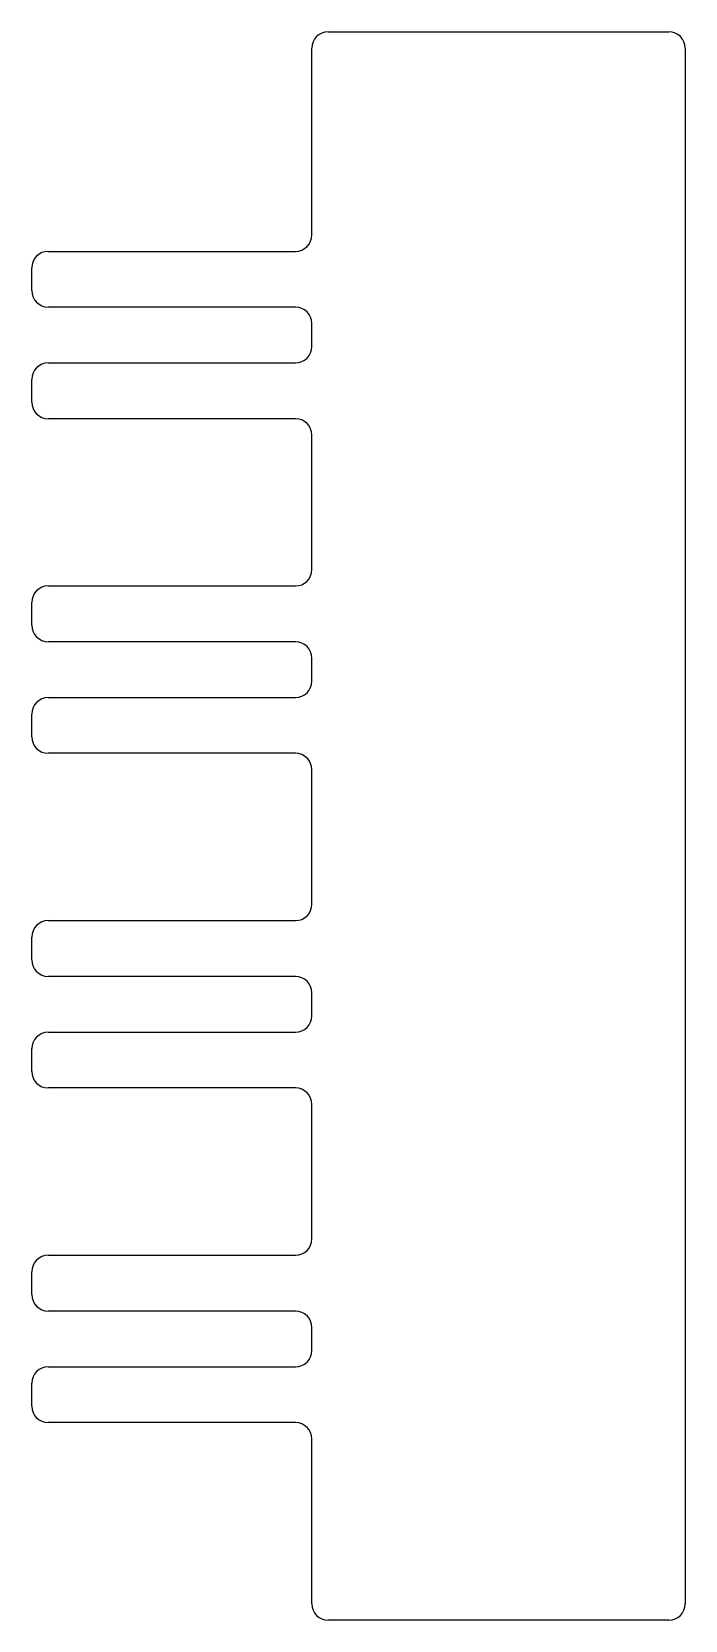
# Model space of a CAD drawing. Header units: millimetres. Extents: x -12.8 to 17, y -72.3 to 0.
import ezdxf

# ---------------------------------------------------------------- set-up
doc = ezdxf.new("R2010")
doc.units = ezdxf.units.MM

msp = doc.modelspace()

# ---------------------------------------------------------------- linework, layer by layer
at = {"color": 7, "linetype": 'Continuous', "lineweight": 25}
for p, q in [((0.75, 0), (16.25, 0)), ((0, -9.25), (0, -0.75)), ((17, -0.75), (17, -71.59)), ((-12, -10), (-0.75, -10)), ((-12.75, -11.79), (-12.75, -10.75)), ((-0.75, -12.54), (-12, -12.54)), ((0, -14.33), (0, -13.29)), ((-12, -15.08), (-0.75, -15.08)), ((-12.75, -16.87), (-12.75, -15.83)), ((-0.75, -17.62), (-12, -17.62)), ((0, -24.49), (0, -18.37)), ((-12, -25.24), (-0.75, -25.24)), ((-12.75, -27.03), (-12.75, -25.99)), ((-0.75, -27.78), (-12, -27.78)), ((0, -29.57), (0, -28.53)), ((-12, -30.32), (-0.75, -30.32)), ((-12.75, -32.11), (-12.75, -31.07)), ((-0.75, -32.86), (-12, -32.86)), ((0, -39.73), (0, -33.61)), ((-12, -40.48), (-0.75, -40.48)), ((-12.75, -42.27), (-12.75, -41.23)), ((-0.75, -43.02), (-12, -43.02)), ((0, -44.81), (0, -43.77)), ((-12, -45.56), (-0.75, -45.56)), ((-12.75, -47.35), (-12.75, -46.31)), ((-0.75, -48.1), (-12, -48.1)), ((0, -54.97), (0, -48.85)), ((-12, -55.72), (-0.75, -55.72)), ((-12.75, -57.51), (-12.75, -56.47)), ((-0.75, -58.26), (-12, -58.26)), ((0, -60.05), (0, -59.01)), ((-12, -60.8), (-0.75, -60.8)), ((-12.75, -62.59), (-12.75, -61.55)), ((-0.75, -63.34), (-12, -63.34)), ((0, -71.59), (0, -64.09)), ((16.25, -72.34), (0.75, -72.34))]:
    msp.add_line(p, q, dxfattribs=at)
for centre, start, end in [((16.25, -0.75), 0, 90), ((0.75, -0.75), 90, 180), ((-0.75, -9.25), 270, 0), ((-12, -10.75), 90, 180), ((-12, -11.79), 180, 270), ((-0.75, -13.29), 0, 90), ((-0.75, -14.33), 270, 0), ((-12, -15.83), 90, 180), ((-12, -16.87), 180, 270), ((-0.75, -18.37), 0, 90), ((-0.75, -24.49), 270, 0), ((-12, -25.99), 90, 180), ((-12, -27.03), 180, 270), ((-0.75, -28.53), 0, 90), ((-0.75, -29.57), 270, 0), ((-12, -31.07), 90, 180), ((-12, -32.11), 180, 270), ((-0.75, -33.61), 0, 90), ((-0.75, -39.73), 270, 0), ((-12, -41.23), 90, 180), ((-12, -42.27), 180, 270), ((-0.75, -43.77), 0, 90), ((-0.75, -44.81), 270, 0), ((-12, -46.31), 90, 180), ((-12, -47.35), 180, 270), ((-0.75, -48.85), 0, 90), ((-0.75, -54.97), 270, 0), ((-12, -56.47), 90, 180), ((-12, -57.51), 180, 270), ((-0.75, -59.01), 0, 90), ((-0.75, -60.05), 270, 0), ((-12, -61.55), 90, 180), ((-12, -62.59), 180, 270), ((-0.75, -64.09), 0, 90), ((0.75, -71.59), 180, 270), ((16.25, -71.59), 270, 0)]:
    msp.add_arc(centre, 0.75, start, end, dxfattribs=at)

doc.saveas('drawing.dxf')
